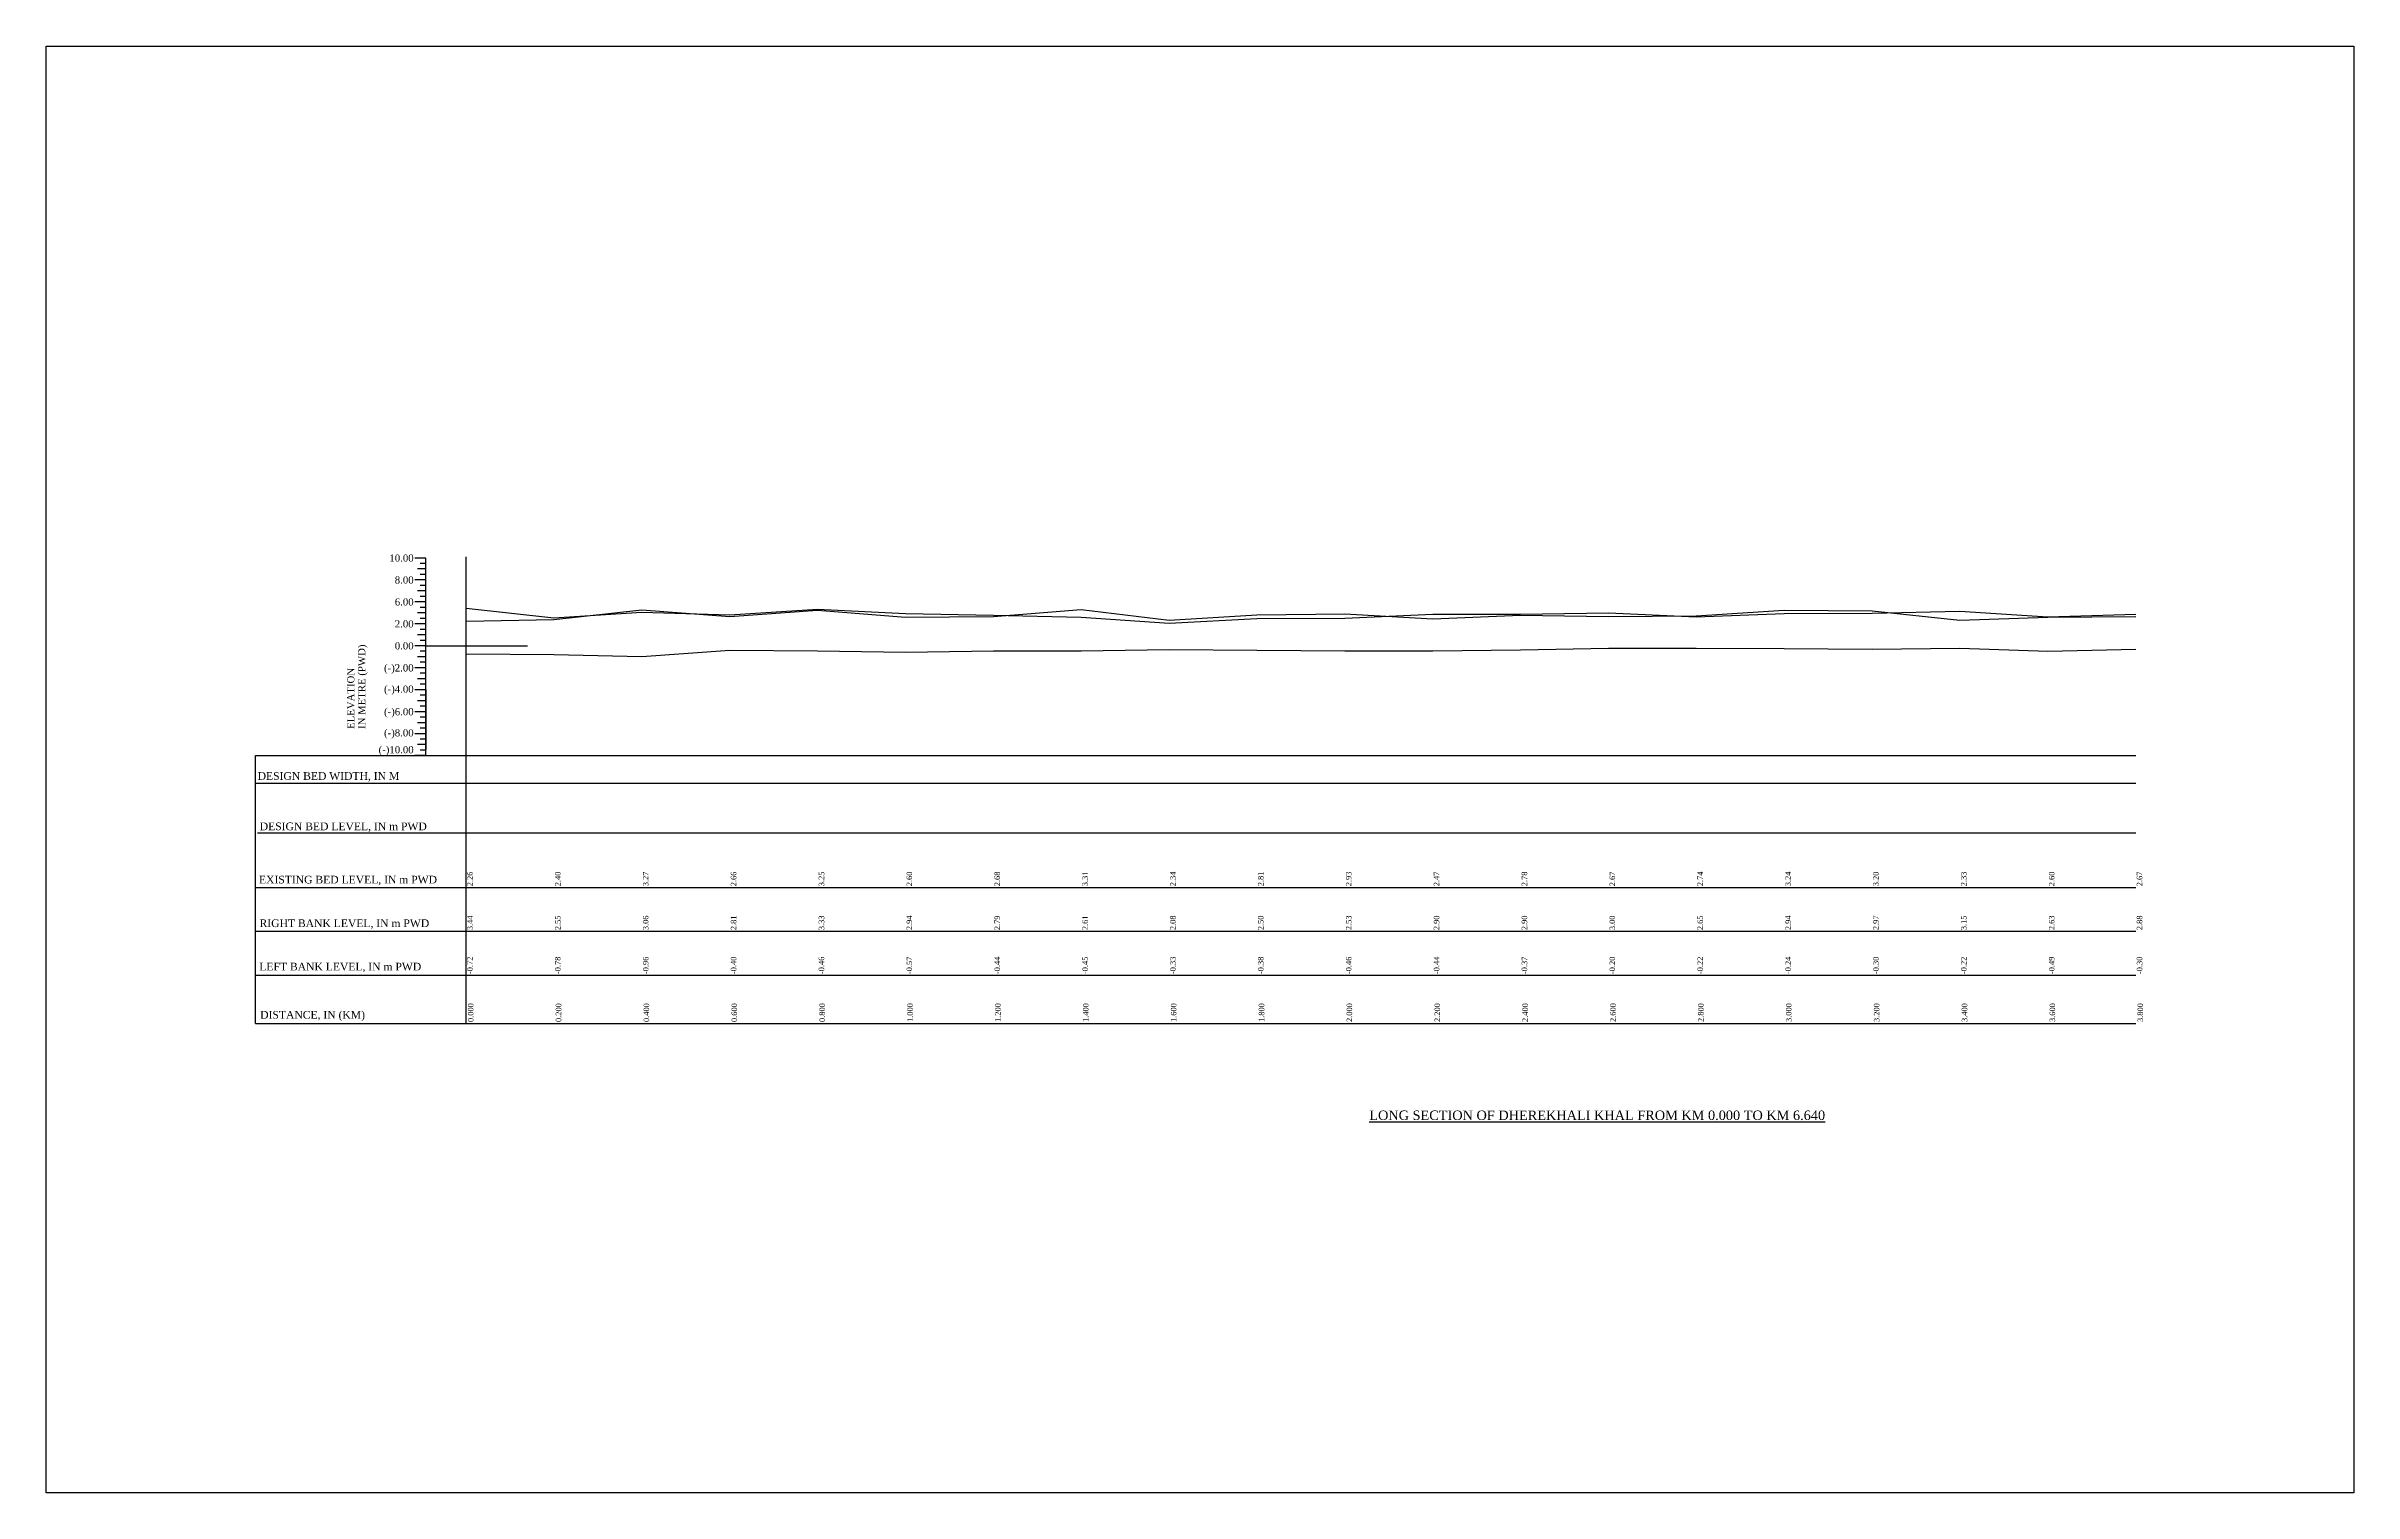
# Model space of a CAD drawing. Header units: metres. Extents: x -148477 to 168932, y -55673 to -2736.
# Drawn here: x -74158.9 to -73948.8, y -20315.1 to -20183.3 of the extents above; entities that cross this region are included whole.
import ezdxf
from ezdxf.enums import TextEntityAlignment as Align

# ---------------------------------------------------------------- set-up
doc = ezdxf.new("R2010")
doc.units = ezdxf.units.M
doc.styles.add('liza', font='times.ttf', dxfattribs={"height": 2})
doc.styles.get("Standard").update_dxf_attribs({"font": 'times.ttf'})

msp = doc.modelspace()

# ---------------------------------------------------------------- linework, layer by layer
at = {"color": 6, "linetype": 'Continuous', "lineweight": -3, "ltscale": 0.5}
for p, q in [((-74120.6961, -20272.2807), (-74120.6961, -20229.804)), ((-74124.3722, -20237.9118), (-74115.0935, -20237.9118))]:
    msp.add_line(p, q, dxfattribs=at)
at = {"color": 0, "lineweight": 30}
for p, q in [((-74124.3722, -20229.9118), (-74125.3722, -20229.9118)), ((-74124.3722, -20231.9118), (-74125.3722, -20231.9118)), ((-74124.3722, -20231.9118), (-74125.3722, -20231.9118)), ((-74124.3722, -20231.9118), (-74125.3722, -20231.9118)), ((-74124.3722, -20230.9118), (-74125.1222, -20230.9118)), ((-74124.3722, -20230.4118), (-74124.8722, -20230.4118)), ((-74124.3722, -20231.4118), (-74124.8722, -20231.4118)), ((-74124.3722, -20247.9118), (-74124.3722, -20229.9118)), ((-74124.3722, -20233.9118), (-74125.3722, -20233.9118)), ((-74124.3722, -20233.9118), (-74125.3722, -20233.9118)), ((-74124.3722, -20232.9118), (-74125.1222, -20232.9118)), ((-74124.3722, -20232.4118), (-74124.8722, -20232.4118)), ((-74124.3722, -20233.4118), (-74124.8722, -20233.4118)), ((-74124.3722, -20235.9118), (-74125.3722, -20235.9118)), ((-74124.3722, -20234.9118), (-74125.1222, -20234.9118)), ((-74124.3722, -20234.9118), (-74125.1222, -20234.9118)), ((-74124.3722, -20234.4118), (-74124.8722, -20234.4118)), ((-74124.3722, -20234.4118), (-74124.8722, -20234.4118)), ((-74124.3722, -20235.4118), (-74124.8722, -20235.4118)), ((-74124.3722, -20237.9118), (-74125.3722, -20237.9118)), ((-74124.3722, -20236.9118), (-74125.1222, -20236.9118)), ((-74124.3722, -20236.4118), (-74124.8722, -20236.4118)), ((-74124.3722, -20237.4118), (-74124.8722, -20237.4118)), ((-74124.3722, -20239.9118), (-74125.3722, -20239.9118)), ((-74124.3722, -20238.9118), (-74125.1222, -20238.9118)), ((-74124.3722, -20238.4118), (-74124.8722, -20238.4118)), ((-74124.3722, -20239.4118), (-74124.8722, -20239.4118)), ((-74124.3722, -20240.4118), (-74124.8722, -20240.4118)), ((-74124.3722, -20241.9118), (-74125.3722, -20241.9118)), ((-74124.3722, -20240.9118), (-74125.1222, -20240.9118)), ((-74124.3722, -20241.4118), (-74124.8722, -20241.4118)), ((-74124.3722, -20242.4118), (-74124.8722, -20242.4118)), ((-74124.3722, -20243.9118), (-74125.3722, -20243.9118)), ((-74124.3722, -20242.9118), (-74125.1222, -20242.9118)), ((-74124.3722, -20243.4118), (-74124.8722, -20243.4118)), ((-74124.3722, -20244.4118), (-74124.8722, -20244.4118)), ((-74124.3722, -20245.9118), (-74125.3722, -20245.9118)), ((-74124.3722, -20244.9118), (-74125.1222, -20244.9118)), ((-74124.3722, -20245.4118), (-74124.8722, -20245.4118)), ((-74124.3722, -20246.4118), (-74124.8722, -20246.4118)), ((-74139.8722, -20247.9118), (-73968.6966, -20247.9118)), ((-74124.3722, -20247.9118), (-74125.3722, -20247.9118)), ((-74124.3722, -20246.9118), (-74125.1222, -20246.9118)), ((-74124.3722, -20247.4118), (-74124.8722, -20247.4118)), ((-74139.8722, -20250.4064), (-73968.6966, -20250.4064)), ((-74139.678, -20254.9589), (-73968.6966, -20254.9589)), ((-74139.8722, -20272.3118), (-73968.6966, -20272.3118))]:
    msp.add_line(p, q, dxfattribs=at)
at = {"lineweight": 30}
for p, q in [((-74124.3722, -20241.9118), (-74124.3722, -20247.3418)), ((-74139.8722, -20272.3118), (-74139.8722, -20247.9118)), ((-74139.8722, -20259.9118), (-73968.6966, -20259.9118)), ((-74139.8722, -20263.9118), (-73968.6966, -20263.9118)), ((-74139.8722, -20267.9118), (-73968.6966, -20267.9118))]:
    msp.add_line(p, q, dxfattribs=at)
at = {"color": 6, "linetype": 'Continuous', "lineweight": -3, "ltscale": 0.5}
msp.add_lwpolyline([(-74158.9287, -20183.2837), (-73948.8351, -20183.2837), (-73948.8351, -20315.068), (-74158.9287, -20315.068)], close=True, dxfattribs=at)
at = {"color": 5, "linetype": 'Continuous', "lineweight": -3, "ltscale": 0.5}
msp.add_lwpolyline([(-74120.6961, -20234.4718), (-74112.6961, -20235.3618), (-74104.6961, -20234.8518), (-74096.6961, -20235.1018), (-74088.6961, -20234.5818), (-74080.6961, -20234.9718), (-74072.6961, -20235.1218), (-74064.6961, -20235.3018), (-74056.6961, -20235.8318), (-74048.6961, -20235.4118), (-74040.6961, -20235.3818), (-74032.6961, -20235.0118), (-74024.6961, -20235.0118), (-74016.6961, -20234.9118), (-74008.6961, -20235.2618), (-74000.6961, -20234.9718), (-73992.6961, -20234.9418), (-73984.6961, -20234.7618), (-73976.6961, -20235.2818), (-73968.6961, -20235.0318)], dxfattribs=at)
at = {"color": 6, "linetype": 'Continuous', "lineweight": -3, "ltscale": 0.5}
msp.add_lwpolyline([(-74120.6961, -20235.6518), (-74112.6961, -20235.5118), (-74104.6961, -20234.6418), (-74096.6961, -20235.2518), (-74088.6961, -20234.6618), (-74080.6961, -20235.3118), (-74072.6961, -20235.2318), (-74064.6961, -20234.6018), (-74056.6961, -20235.5718), (-74048.6961, -20235.1018), (-74040.6961, -20234.9818), (-74032.6961, -20235.4418), (-74024.6961, -20235.1318), (-74016.6961, -20235.2418), (-74008.6961, -20235.1718), (-74000.6961, -20234.6718), (-73992.6961, -20234.7118), (-73984.6961, -20235.5818), (-73976.6961, -20235.3118), (-73968.6961, -20235.2418)], dxfattribs=at)
at = {"color": 0, "lineweight": 30}
msp.add_lwpolyline([(-74129.3722, -20245.6118, 0, 0, 0), (-74129.3722, -20237.8651, 0.2767, 0, 0), (-74129.3722, -20237.3118, 0, 0, 0)], format="xyseb", dxfattribs=at)
at = {"color": 3, "linetype": 'Continuous', "lineweight": -3, "ltscale": 0.5}
msp.add_lwpolyline([(-74120.6961, -20238.6318), (-74112.6961, -20238.6918), (-74104.6961, -20238.8718), (-74096.6961, -20238.3118), (-74088.6961, -20238.3718), (-74080.6961, -20238.4818), (-74072.6961, -20238.3518), (-74064.6961, -20238.3618), (-74056.6961, -20238.2418), (-74048.6961, -20238.2918), (-74040.6961, -20238.3718), (-74032.6961, -20238.3518), (-74024.6961, -20238.2818), (-74016.6961, -20238.1118), (-74008.6961, -20238.1318), (-74000.6961, -20238.1518), (-73992.6961, -20238.2118), (-73984.6961, -20238.1318), (-73976.6961, -20238.4018), (-73968.6961, -20238.2118)], dxfattribs=at)

# ---------------------------------------------------------------- texts
at = {"color": 0, "lineweight": 30}
for s, p in [('10.00', (-74125.4722, -20230.2368)), ('8.00', (-74125.4722, -20232.2368)), ('6.00', (-74125.4722, -20234.2368)), ('2.00', (-74125.4722, -20236.2368)), ('0.00', (-74125.4722, -20238.2368)), ('(-)2.00', (-74125.4722, -20240.25)), ('2.00', (-74125.4722, -20240.2368)), ('(-)4.00', (-74125.4722, -20242.175)), ('(-)6.00', (-74125.4722, -20244.2368)), ('(-)8.00', (-74125.4722, -20246.1618)), ('(-)10.00', (-74125.4722, -20247.6962))]:
    msp.add_text(s, height=0.65, dxfattribs=at).set_placement(p, align=Align.RIGHT)
for s, p in [('IN METRE (PWD)', (-74129.8722, -20245.4818)), ('ELEVATION', (-74130.8722, -20245.4818))]:
    msp.add_text(s, height=0.65, rotation=90, dxfattribs=at).set_placement(p)
at = {"color": 0, "lineweight": 30, "char_height": 0.7, "attachment_point": 1}
for s, insert in [('DESIGN BED WIDTH, IN M', (-74139.6744, -20249.4177)), ('DESIGN BED LEVEL, IN m PWD', (-74139.4837, -20254.0061)), ('EXISTING BED LEVEL, IN m PWD', (-74139.5545, -20258.8546)), ('RIGHT BANK LEVEL, IN m PWD', (-74139.4996, -20262.8296)), ('LEFT BANK LEVEL, IN m PWD', (-74139.5224, -20266.7793)), ('DISTANCE, IN (KM)', (-74139.4441, -20271.1724))]:
    msp.add_mtext(s, dxfattribs=dict(at, insert=insert))
at = {"color": 6, "linetype": 'Continuous', "lineweight": -3, "ltscale": 0.5, "char_height": 0.5, "width": 2.15, "attachment_point": 1, "rotation": 90, "style": 'liza'}
for s, insert in [('2.26', (-74120.5961, -20259.8118)), ('2.40', (-74112.5961, -20259.8118)), ('3.27', (-74104.5961, -20259.8118)), ('2.66', (-74096.5961, -20259.8118)), ('3.25', (-74088.5961, -20259.8118)), ('2.60', (-74080.5961, -20259.8118)), ('2.68', (-74072.5961, -20259.8118)), ('3.31', (-74064.5961, -20259.8118)), ('2.34', (-74056.5961, -20259.8118)), ('2.81', (-74048.5961, -20259.8118)), ('2.93', (-74040.5961, -20259.8118)), ('2.47', (-74032.5961, -20259.8118)), ('2.78', (-74024.5961, -20259.8118)), ('2.67', (-74016.5961, -20259.8118)), ('2.74', (-74008.5961, -20259.8118)), ('3.24', (-74000.5961, -20259.8118)), ('3.20', (-73992.5961, -20259.8118)), ('2.33', (-73984.5961, -20259.8118)), ('2.60', (-73976.5961, -20259.8118)), ('2.67', (-73968.5961, -20259.8118))]:
    msp.add_mtext(s, dxfattribs=dict(at, insert=insert))
at = {"color": 5, "linetype": 'Continuous', "lineweight": -3, "ltscale": 0.5, "char_height": 0.5, "width": 2.15, "attachment_point": 1, "rotation": 90, "style": 'liza'}
for s, insert in [('3.44', (-74120.5961, -20263.8118)), ('2.55', (-74112.5961, -20263.8118)), ('3.06', (-74104.5961, -20263.8118)), ('2.81', (-74096.5961, -20263.8118)), ('3.33', (-74088.5961, -20263.8118)), ('2.94', (-74080.5961, -20263.8118)), ('2.79', (-74072.5961, -20263.8118)), ('2.61', (-74064.5961, -20263.8118)), ('2.08', (-74056.5961, -20263.8118)), ('2.50', (-74048.5961, -20263.8118)), ('2.53', (-74040.5961, -20263.8118)), ('2.90', (-74032.5961, -20263.8118)), ('2.90', (-74024.5961, -20263.8118)), ('3.00', (-74016.5961, -20263.8118)), ('2.65', (-74008.5961, -20263.8118)), ('2.94', (-74000.5961, -20263.8118)), ('2.97', (-73992.5961, -20263.8118)), ('3.15', (-73984.5961, -20263.8118)), ('2.63', (-73976.5961, -20263.8118)), ('2.88', (-73968.5961, -20263.8118)), ('0.000', (-74120.5322, -20272.1784)), ('0.200', (-74112.5322, -20272.1784)), ('0.400', (-74104.5322, -20272.1784)), ('0.600', (-74096.5322, -20272.1784)), ('0.800', (-74088.5322, -20272.1784)), ('1.000', (-74080.5322, -20272.1784)), ('1.200', (-74072.5322, -20272.1784)), ('1.400', (-74064.5322, -20272.1784)), ('1.600', (-74056.5322, -20272.1784)), ('1.800', (-74048.5322, -20272.1784)), ('2.000', (-74040.5322, -20272.1784)), ('2.200', (-74032.5322, -20272.1784)), ('2.400', (-74024.5322, -20272.1784)), ('2.600', (-74016.5322, -20272.1784)), ('2.800', (-74008.5322, -20272.1784)), ('3.000', (-74000.5322, -20272.1784)), ('3.200', (-73992.5322, -20272.1784)), ('3.400', (-73984.5322, -20272.1784)), ('3.600', (-73976.5322, -20272.1784)), ('3.800', (-73968.5322, -20272.1784))]:
    msp.add_mtext(s, dxfattribs=dict(at, insert=insert))
at = {"color": 3, "linetype": 'Continuous', "lineweight": -3, "ltscale": 0.5, "char_height": 0.5, "width": 2.15, "attachment_point": 1, "rotation": 90, "style": 'liza'}
for s, insert in [('-0.72', (-74120.5961, -20267.8118)), ('-0.78', (-74112.5961, -20267.8118)), ('-0.96', (-74104.5961, -20267.8118)), ('-0.40', (-74096.5961, -20267.8118)), ('-0.46', (-74088.5961, -20267.8118)), ('-0.57', (-74080.5961, -20267.8118)), ('-0.44', (-74072.5961, -20267.8118)), ('-0.45', (-74064.5961, -20267.8118)), ('-0.33', (-74056.5961, -20267.8118)), ('-0.38', (-74048.5961, -20267.8118)), ('-0.46', (-74040.5961, -20267.8118)), ('-0.44', (-74032.5961, -20267.8118)), ('-0.37', (-74024.5961, -20267.8118)), ('-0.20', (-74016.5961, -20267.8118)), ('-0.22', (-74008.5961, -20267.8118)), ('-0.24', (-74000.5961, -20267.8118)), ('-0.30', (-73992.5961, -20267.8118)), ('-0.22', (-73984.5961, -20267.8118)), ('-0.49', (-73976.5961, -20267.8118)), ('-0.30', (-73968.5961, -20267.8118))]:
    msp.add_mtext(s, dxfattribs=dict(at, insert=insert))
at = {"color": 0, "linetype": 'ByBlock', "lineweight": 30, "insert": (-74038.4689, -20280.241), "char_height": 0.861585, "width": 43.932388, "attachment_point": 1}
msp.add_mtext('\\pi-861.6,l861.6,t3.705e+004;{\\LLONG SECTION OF DHEREKHALI KHAL FROM KM 0.000 TO KM 6.640}', dxfattribs=at)

doc.saveas('drawing.dxf')
